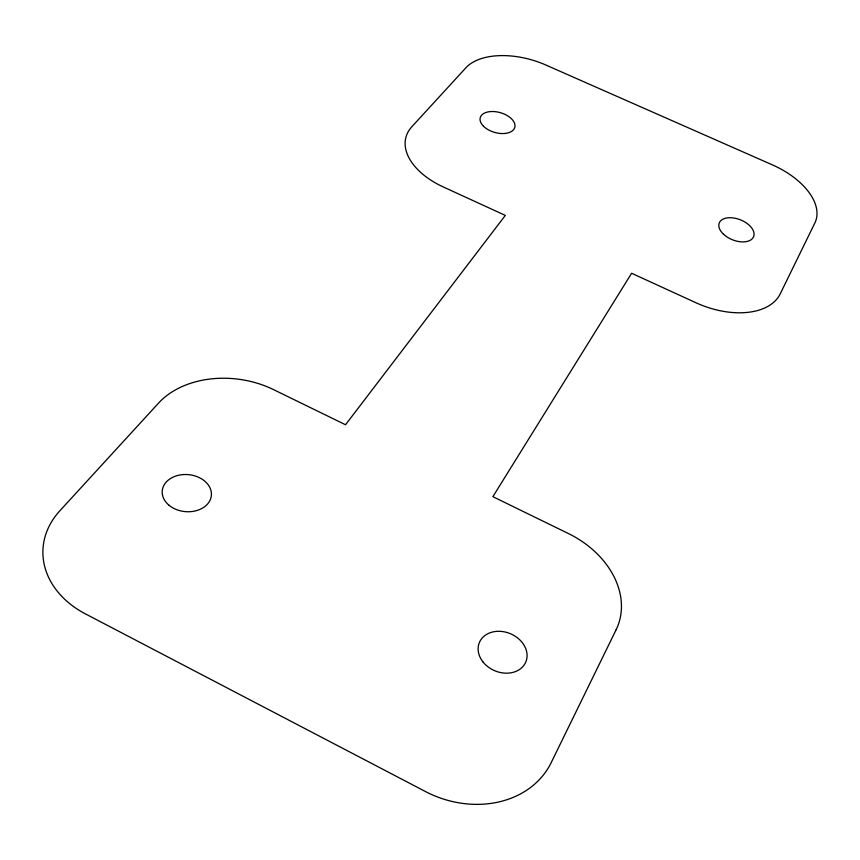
<?xml version="1.0" encoding="UTF-8"?>
<svg xmlns="http://www.w3.org/2000/svg" width="860" height="860" viewBox="0 0 860 860"><rect width="100%" height="100%" fill="white"/><g stroke="black" fill="none" stroke-linecap="round" stroke-linejoin="round"><path stroke-width="1.29" d="M616.115 629.767L551.185 762.659A95.438 79.604 23 0 1 425.421 791.522L85.473 613.911A93.998 72.799 2.3 0 1 59.877 510.765L158.627 403.028A86 62.823 7.9 0 1 273.544 389.612L345.526 424.754L505.325 215.398L443.405 187.018A67.273 39.667 15.3 0 1 411.8 126.796L465.873 67.8A63.425 35.335 16.2 0 1 545.735 64.973L772.366 164.862A65.328 36.862 21.6 0 1 814.85 222.998L780.224 293.862A69.294 41.549 21.8 0 1 696.009 302.774L631.616 273.265L492.877 496.671L568.288 533.479A88.053 67.575 22.6 0 1 616.115 629.767M483.513 126.259A17.942 10.277 15.8 0 0 513.592 129.667A17.942 10.277 15.8 0 0 495.435 111.682A17.942 10.277 15.8 0 0 483.513 126.259M723.593 234.296A18.49 10.739 21.7 0 0 753.328 237.285A18.49 10.739 21.7 0 0 732.419 217.827A18.49 10.739 21.7 0 0 723.593 234.296M483.094 662.06A25.166 20.102 22.8 0 0 525.159 663.35A25.166 20.102 22.8 0 0 499.552 631.304A25.166 20.102 22.8 0 0 483.094 662.06M169.151 505.358A24.671 18.555 5.5 0 0 210.496 499.187A24.671 18.555 5.5 0 0 180.783 474.849A24.671 18.555 5.5 0 0 169.151 505.358"/></g></svg>
